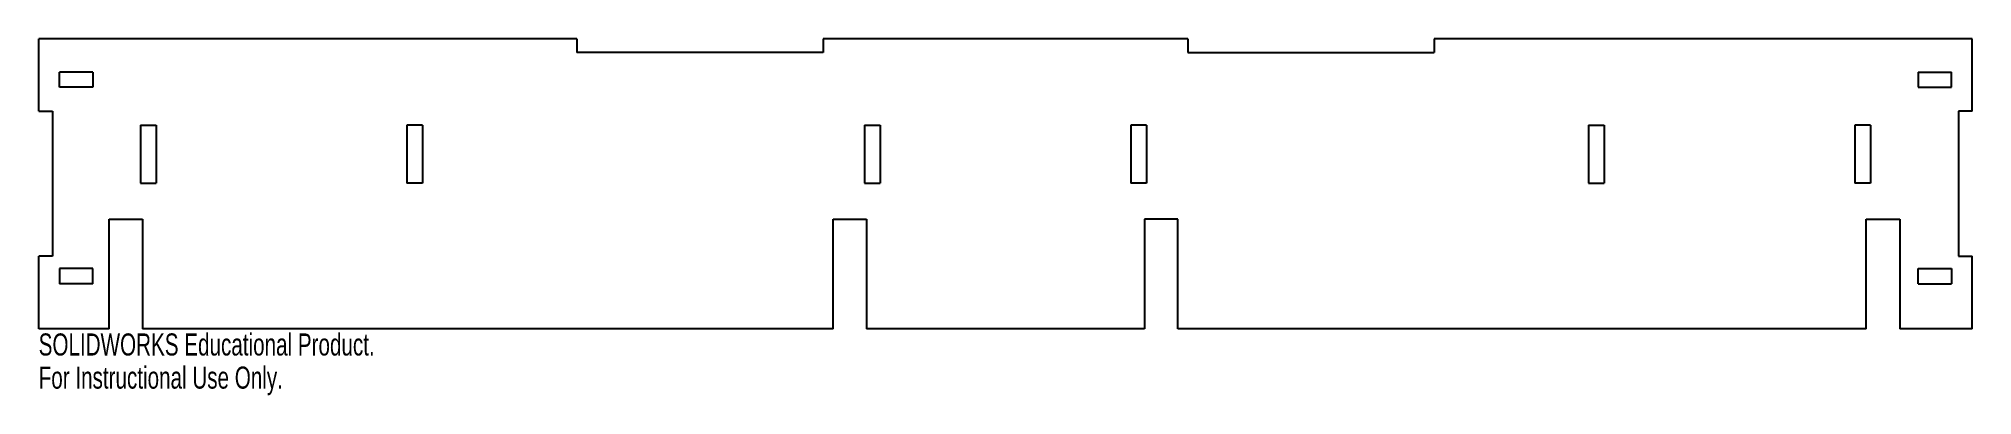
# Model space of a CAD drawing. Header units: millimetres. Extents: x -212 to 212, y -26 to 52.
import ezdxf

# ---------------------------------------------------------------- set-up
doc = ezdxf.new("R2010")
doc.units = ezdxf.units.MM
doc.styles.add('SLDTEXTSTYLE0', font='TXT', dxfattribs={"width": 0.7})

msp = doc.modelspace()

# ---------------------------------------------------------------- linework, layer by layer
at = {"color": 7, "linetype": 'Continuous', "lineweight": 25}
for p, q in [((-94, 52.19), (-212, 52.19)), ((-212, 36.32), (-212, 52.19)), ((-94, 52.19), (-94, 49.17)), ((40, 52.19), (-40, 52.19)), ((-40, 52.19), (-40, 49.17)), ((40, 52.19), (40, 49.17)), ((212, 52.19), (94, 52.19)), ((94, 52.19), (94, 49.17)), ((212, 36.32), (212, 52.19)), ((-40, 49.17), (-94, 49.17)), ((40, 49.17), (94, 49.17)), ((-200.15, 44.87), (-207.45, 44.87)), ((-207.45, 41.55), (-207.45, 44.87)), ((-200.15, 44.87), (-200.15, 41.55)), ((200.15, 44.87), (200.15, 41.55)), ((200.15, 44.87), (207.45, 44.87)), ((207.45, 41.55), (207.45, 44.87)), ((-200.15, 41.55), (-207.45, 41.55)), ((200.15, 41.55), (207.45, 41.55)), ((-212, 36.32), (-208.98, 36.32)), ((-208.98, 36.32), (-208.98, 4.56)), ((208.98, 36.32), (208.98, 4.56)), ((212, 36.32), (208.98, 36.32)), ((-189.67, 33.24), (-189.67, 20.54)), ((-189.67, 33.24), (-186.25, 33.24)), ((-186.25, 33.24), (-186.25, 20.54)), ((-131.25, 33.24), (-131.25, 20.54)), ((-127.83, 33.24), (-131.25, 33.24)), ((-127.83, 33.24), (-127.83, 20.54)), ((-30.92, 33.24), (-30.92, 20.54)), ((-30.92, 33.24), (-27.5, 33.24)), ((-27.5, 33.24), (-27.5, 20.54)), ((27.5, 33.24), (27.5, 20.54)), ((30.92, 33.24), (27.5, 33.24)), ((30.92, 33.24), (30.92, 20.54)), ((127.83, 33.24), (127.83, 20.54)), ((127.83, 33.24), (131.25, 33.24)), ((131.25, 33.24), (131.25, 20.54)), ((186.25, 33.24), (186.25, 20.54)), ((189.67, 33.24), (186.25, 33.24)), ((189.67, 33.24), (189.67, 20.54)), ((-189.67, 20.54), (-186.25, 20.54)), ((-127.83, 20.54), (-131.25, 20.54)), ((-30.92, 20.54), (-27.5, 20.54)), ((30.92, 20.54), (27.5, 20.54)), ((127.83, 20.54), (131.25, 20.54)), ((189.67, 20.54), (186.25, 20.54)), ((-196.57, -11.32), (-196.57, 12.68)), ((-196.57, 12.68), (-189.22, 12.68)), ((-189.22, 12.68), (-189.22, -11.32)), ((-37.82, -11.32), (-37.82, 12.68)), ((-37.82, 12.68), (-30.47, 12.68)), ((-30.47, 12.68), (-30.47, -11.32)), ((30.47, 12.68), (30.47, -11.32)), ((37.82, 12.68), (30.47, 12.68)), ((37.82, -11.32), (37.82, 12.68)), ((188.72, 12.68), (196.07, 12.68)), ((188.72, -11.32), (188.72, 12.68)), ((196.07, 12.68), (196.07, -11.32)), ((-208.98, 4.56), (-212, 4.56)), ((-212, -11.32), (-212, 4.56)), ((208.98, 4.56), (212, 4.56)), ((212, -11.32), (212, 4.56)), ((-200.15, 1.85), (-207.45, 1.85)), ((-207.45, 1.85), (-207.45, -1.47)), ((-200.15, -1.47), (-200.15, 1.85)), ((200.15, -1.47), (200.15, 1.85)), ((200.15, 1.85), (207.45, 1.85)), ((207.45, 1.85), (207.45, -1.47)), ((-200.15, -1.47), (-207.45, -1.47)), ((200.15, -1.47), (207.45, -1.47)), ((-196.57, -11.32), (-212, -11.32)), ((-37.82, -11.32), (-189.22, -11.32)), ((30.47, -11.32), (-30.47, -11.32)), ((188.72, -11.32), (37.82, -11.32)), ((212, -11.32), (196.07, -11.32))]:
    msp.add_line(p, q, dxfattribs=at)

# ---------------------------------------------------------------- texts
at = {"color": 7, "linetype": 'Continuous', "char_height": 4.8336, "attachment_point": 1, "style": 'SLDTEXTSTYLE0'}
for s, insert in [('SOLIDWORKS Educational Product.', (-212, -12.34)), ('For Instructional Use Only.', (-212, -19.59))]:
    msp.add_mtext(s, dxfattribs=dict(at, insert=insert))

doc.saveas('drawing.dxf')
